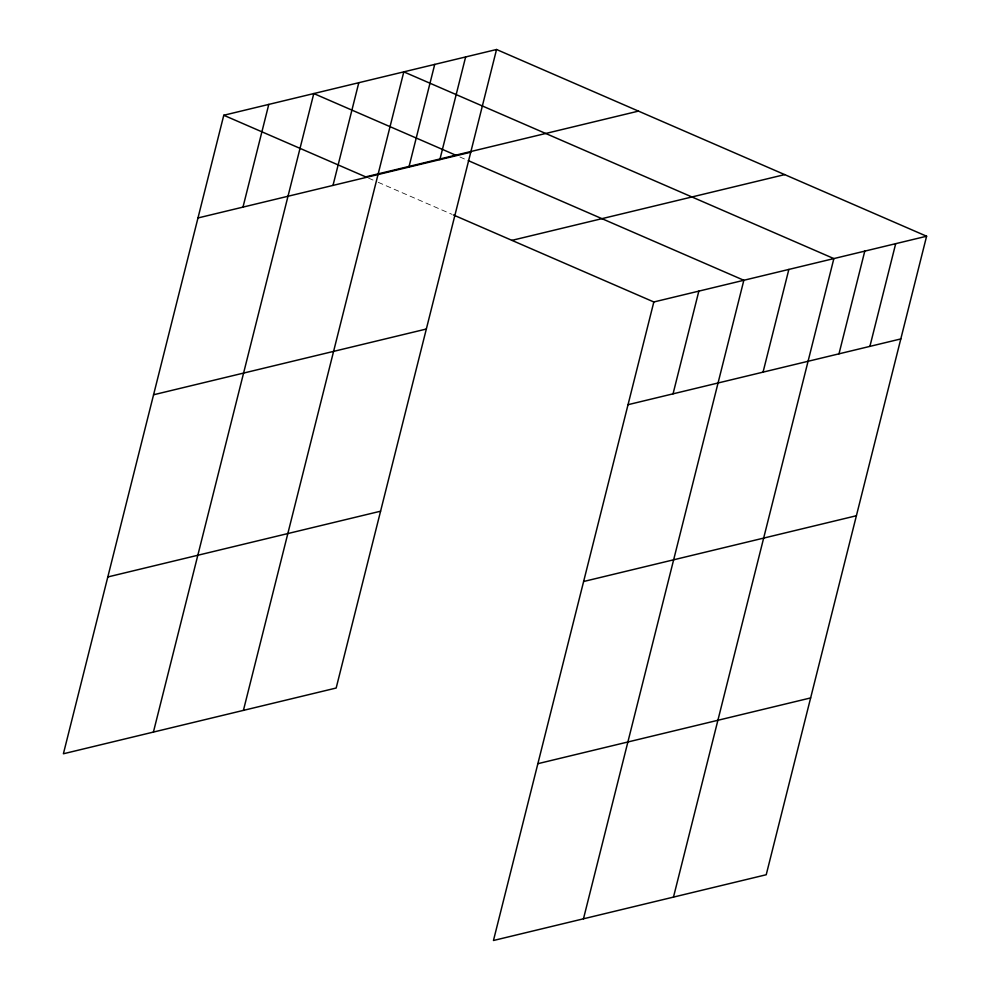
<?xml version="1.0" encoding="UTF-8"?>
<svg xmlns="http://www.w3.org/2000/svg" width="990" height="990" viewBox="0 0 990 990"><rect width="100%" height="100%" fill="white"/><g stroke="black" fill="none" stroke-linecap="round" stroke-linejoin="round"><path stroke-width="0.74" stroke-dasharray="4.95 3.71" d="M459.892 156.989L466.847 160.009M368.478 178.089L376.831 181.715M378.229 182.321L452.034 214.36"/><path stroke-width="1.49" d="M496.547 49.5L223.777 115.261L63.397 753.774L336.167 688.025L496.547 49.5L926.603 236.226L766.223 874.739L493.453 940.5L653.833 301.975L926.603 236.226M242.983 207.108L268.785 104.408M153.413 732.08L313.793 93.555L455.709 155.17M332.999 185.402L358.801 82.702M243.416 710.375L403.809 71.862L833.865 258.588L673.485 897.101M408.92 167.1L434.721 64.4M439.845 159.65L465.634 56.95M673.052 393.834L698.841 291.134M583.469 918.807L743.849 280.281L468.245 160.615M763.055 372.129L788.857 269.428M838.988 353.826L864.777 251.126M869.901 346.376L895.69 243.676M638.463 111.115L365.694 176.876L223.777 115.261M197.975 217.961L470.757 152.2M511.917 240.36L784.686 174.611M153.561 394.775L426.344 329.026M628.044 404.687L900.813 338.927M107.811 576.96L380.581 511.199M583.63 581.501L856.399 515.74M537.867 763.686L810.637 697.925M453.432 214.966L653.833 301.975"/></g></svg>
